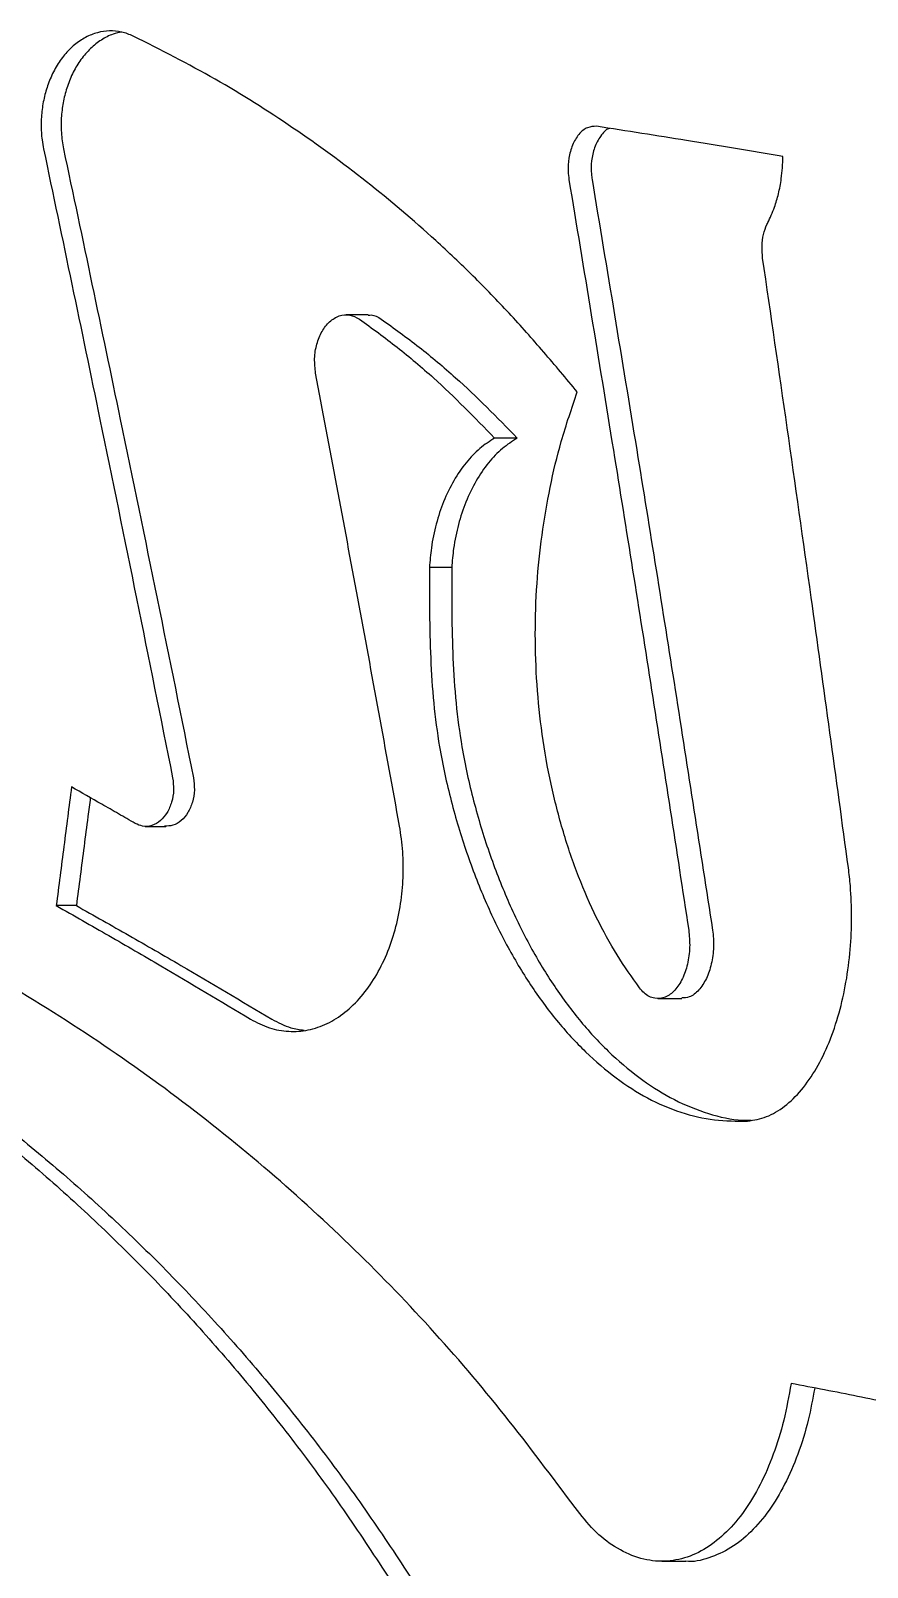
# Model space of a CAD drawing. Header units: millimetres. Extents: x 8 to 871, y 8 to 585.
# Drawn here: x 377.88 to 383.77, y 277.88 to 288.69 of the extents above; entities that cross this region are included whole.
import ezdxf

# ---------------------------------------------------------------- set-up
doc = ezdxf.new("R2010")
doc.units = ezdxf.units.MM
doc.layers.add('OUTLINE', color=7, linetype='Continuous', lineweight=25)

msp = doc.modelspace()

# ---------------------------------------------------------------- linework, layer by layer
at = {"layer": 'OUTLINE'}
for p, q in [((380.25811, 286.69446), (380.10365, 286.69446)), ((381.30745, 285.82571), (381.14782, 285.82571)), ((380.84552, 284.91429), (380.68852, 284.91429)), ((378.68745, 283.09191), (378.83374, 283.09191)), ((378.2031, 282.53401), (378.06144, 282.53401)), ((382.29695, 281.87943), (382.46499, 281.87943)), ((382.32405, 277.91745), (382.49272, 277.91745))]:
    msp.add_line(p, q, dxfattribs=at)
for points, knots in [([(378.60404, 288.65682), (378.57688, 288.66767), (378.52257, 288.68936), (378.43693, 288.69668), (378.35124, 288.68387), (378.26783, 288.65072), (378.1895, 288.59778), (378.11919, 288.52802), (378.05944, 288.44245), (378.01298, 288.34721), (377.98001, 288.24514), (377.95979, 288.14013), (377.95299, 288.03232), (377.958, 287.93844), (377.96827, 287.88279), (377.97217, 287.86166)], [0, 0, 0, 0, 0.08375113, 0.16747531, 0.25128656, 0.33509104, 0.4179017, 0.50068894, 0.580544, 0.66039697, 0.73407208, 0.80773991, 0.88137287, 0.95498491, 1, 1, 1, 1]), ([(378.52272, 288.68486), (378.50225, 288.68076), (378.45301, 288.67091), (378.37834, 288.63179), (378.30166, 288.57172), (378.23467, 288.49502), (378.17968, 288.40419), (378.13838, 288.30565), (378.11051, 288.20124), (378.0954, 288.09148), (378.09386, 287.97604), (378.10648, 287.89979), (378.11279, 287.86166)], [0, 0, 0, 0, 0.07754806, 0.18648377, 0.2937965, 0.40105085, 0.50238222, 0.60371829, 0.69835037, 0.79296713, 0.89650085, 1, 1, 1, 1]), ([(381.72978, 286.15089), (381.65135, 286.24481), (381.49452, 286.43266), (381.25087, 286.70777), (380.99753, 286.96935), (380.66658, 287.28287), (380.24901, 287.63756), (379.73078, 288.01603), (379.18527, 288.36148), (378.79797, 288.55828), (378.60404, 288.65682)], [0, 0, 0, 0, 0.08945349, 0.17889937, 0.26857418, 0.35825187, 0.51760934, 0.6773859, 0.83846565, 1, 1, 1, 1]), ([(381.86542, 288.02111), (381.84367, 288.02048), (381.80016, 288.01923), (381.73981, 287.97029), (381.6939, 287.8938), (381.66795, 287.80044), (381.66235, 287.71486), (381.66844, 287.6657), (381.67074, 287.64719)], [0, 0, 0, 0, 0.19264122, 0.38562318, 0.56827295, 0.73975692, 0.90201379, 1, 1, 1, 1]), ([(381.95852, 288.00649), (381.95637, 288.0061), (381.93236, 288.00177), (381.89239, 287.95482), (381.84934, 287.87608), (381.82758, 287.78003), (381.82582, 287.7017), (381.8316, 287.65937), (381.83326, 287.64719)], [0, 0, 0, 0, 0.024361437, 0.271135463, 0.500536189, 0.714930556, 0.917966491, 1, 1, 1, 1]), ([(383.17743, 287.80908), (383.06659, 287.82786), (382.84491, 287.86543), (382.41255, 287.93611), (382.07853, 287.988), (381.86542, 288.02111)], [0, 0, 0, 0, 0.26577735, 0.53155459, 1, 1, 1, 1]), ([(377.97217, 287.86166), (378.10511, 287.22662), (378.32604, 286.17126), (378.62777, 284.6954), (378.79654, 283.8546), (378.88093, 283.4342)], [0, 0, 0, 0, 0.43034654, 0.7151712, 1, 1, 1, 1]), ([(378.11279, 287.86166), (378.2465, 287.22696), (378.46881, 286.17178), (378.77247, 284.69593), (378.9424, 283.85477), (379.02737, 283.4342)], [0, 0, 0, 0, 0.43011117, 0.71505362, 1, 1, 1, 1]), ([(383.07123, 287.34311), (383.08773, 287.37804), (383.11708, 287.44015), (383.14753, 287.54658), (383.17106, 287.66622), (383.17508, 287.75622), (383.17743, 287.80908)], [0, 0, 0, 0, 0.2687827, 0.47806155, 0.69347223, 1, 1, 1, 1]), ([(381.67074, 287.64719), (381.77568, 287.01196), (381.97367, 285.81356), (382.25429, 284.05174), (382.42753, 282.9251), (382.51415, 282.36177)], [0, 0, 0, 0, 0.36060506, 0.68029881, 1, 1, 1, 1]), ([(381.83326, 287.64719), (381.93884, 287.0123), (382.1381, 285.81408), (382.4206, 284.05226), (382.59505, 282.92527), (382.68227, 282.36177)], [0, 0, 0, 0, 0.360408736, 0.680200415, 1, 1, 1, 1]), ([(383.0344, 287.09383), (383.03194, 287.12157), (383.02701, 287.17709), (383.03879, 287.26066), (383.05666, 287.31414), (383.06896, 287.3386), (383.07123, 287.34311)], [0, 0, 0, 0, 0.31339019, 0.62734373, 0.93123942, 1, 1, 1, 1]), ([(383.63831, 282.79889), (383.55186, 283.43409), (383.4112, 284.46759), (383.20838, 285.8992), (383.0924, 286.69562), (383.0344, 287.09383)], [0, 0, 0, 0, 0.44364274, 0.72181965, 1, 1, 1, 1]), ([(379.88769, 286.28304), (379.8837, 286.31735), (379.87571, 286.386), (379.89296, 286.4902), (379.92998, 286.58066), (379.98498, 286.65044), (380.05309, 286.69164), (380.12733, 286.70027), (380.17316, 286.67616), (380.19551, 286.66441)], [0, 0, 0, 0, 0.13802125, 0.27612596, 0.41286925, 0.55226897, 0.69922442, 0.85331447, 1, 1, 1, 1]), ([(380.19551, 286.66441), (380.28479, 286.59911), (380.46337, 286.46851), (380.78605, 286.19718), (381.00674, 285.97058), (381.14782, 285.82571)], [0, 0, 0, 0, 0.26509269, 0.53018589, 1, 1, 1, 1]), ([(380.25718, 286.69051), (380.26463, 286.6917), (380.29655, 286.6968), (380.32647, 286.67846), (380.3494, 286.66441)], [0, 0, 0, 0, 0.23348319, 1, 1, 1, 1]), ([(380.3494, 286.66441), (380.43879, 286.59944), (380.61757, 286.46949), (380.94226, 286.19835), (381.16473, 285.97134), (381.30745, 285.82571)], [0, 0, 0, 0, 0.263880893, 0.527762384, 1, 1, 1, 1]), ([(380.47849, 283.09427), (380.4299, 283.3616), (380.33271, 283.89627), (380.13689, 284.95922), (379.98713, 285.75478), (379.88769, 286.28304)], [0, 0, 0, 0, 0.25148586, 0.50297193, 1, 1, 1, 1]), ([(382.16787, 281.95467), (382.11436, 282.02971), (382.00718, 282.18001), (381.86354, 282.44434), (381.73557, 282.73416), (381.62772, 283.05021), (381.54121, 283.38677), (381.47893, 283.73489), (381.4424, 284.08952), (381.43018, 284.44512), (381.442, 284.79855), (381.47778, 285.14504), (381.53544, 285.48007), (381.61631, 285.82035), (381.69032, 286.03595), (381.72978, 286.15089)], [0, 0, 0, 0, 0.0783558, 0.15694401, 0.23527342, 0.31378065, 0.39255199, 0.47104126, 0.54632916, 0.62187059, 0.69715523, 0.77021149, 0.84350229, 0.91656748, 1, 1, 1, 1]), ([(381.14782, 285.82571), (381.11249, 285.80322), (381.04185, 285.75826), (380.94449, 285.65606), (380.85804, 285.52969), (380.7869, 285.38338), (380.73416, 285.22256), (380.70092, 285.06519), (380.69232, 284.96056), (380.68852, 284.91429)], [0, 0, 0, 0, 0.15040386, 0.30075895, 0.45156065, 0.60231439, 0.7447236, 0.88711712, 1, 1, 1, 1]), ([(381.30745, 285.82571), (381.27184, 285.80317), (381.20063, 285.7581), (381.10243, 285.65549), (381.01521, 285.52842), (380.94358, 285.38134), (380.89067, 285.21985), (380.85774, 285.06319), (380.84923, 284.9595), (380.84552, 284.91429)], [0, 0, 0, 0, 0.15112745, 0.30220464, 0.45376768, 0.60527946, 0.74763107, 0.88996302, 1, 1, 1, 1]), ([(380.68852, 284.91429), (380.68831, 284.80791), (380.6879, 284.59491), (380.69527, 284.27618), (380.71564, 283.95985), (380.76015, 283.62112), (380.8378, 283.26775), (380.94686, 282.90577), (381.07809, 282.56629), (381.22924, 282.25328), (381.39826, 281.9708), (381.5848, 281.71724), (381.78696, 281.49782), (382.00161, 281.31514), (382.22625, 281.17021), (382.45849, 281.07133), (382.69543, 281.01622), (382.85098, 281.01628), (382.92867, 281.01632)], [0, 0, 0, 0, 0.05049133, 0.10109936, 0.15151003, 0.20173148, 0.26611743, 0.33075384, 0.3952202, 0.45945874, 0.52389071, 0.58814127, 0.65511981, 0.72229819, 0.78929359, 0.859424, 0.92979222, 1, 1, 1, 1]), ([(380.84552, 284.91429), (380.84533, 284.8079), (380.84493, 284.59488), (380.8524, 284.27612), (380.87292, 283.9598), (380.91769, 283.62136), (380.99567, 283.26864), (381.10502, 282.9076), (381.23647, 282.56914), (381.38772, 282.25712), (381.5567, 281.97553), (381.74337, 281.72227), (381.94591, 281.50259), (382.16123, 281.31939), (382.38748, 281.17272), (382.62218, 281.07385), (382.81346, 281.02449), (382.92273, 281.02263), (382.95289, 281.02211)], [0, 0, 0, 0, 0.05265287, 0.10542885, 0.15799683, 0.21036546, 0.27739547, 0.34468789, 0.41180356, 0.47866804, 0.54573274, 0.61261073, 0.68265227, 0.75290168, 0.82296225, 0.89716181, 0.97161479, 1, 1, 1, 1]), ([(378.16886, 283.36956), (378.1599, 283.29983), (378.14199, 283.16037), (378.1062, 282.88186), (378.07933, 282.67307), (378.06144, 282.53401)], [0, 0, 0, 0, 0.25035838, 0.50071578, 1, 1, 1, 1]), ([(378.6174, 283.11229), (378.57821, 283.13497), (378.49983, 283.18031), (378.35064, 283.26607), (378.23984, 283.32915), (378.16886, 283.36956)], [0, 0, 0, 0, 0.26438552, 0.52876757, 1, 1, 1, 1]), ([(378.88093, 283.4342), (378.88444, 283.40544), (378.89146, 283.34792), (378.87634, 283.26081), (378.84379, 283.18555), (378.79544, 283.12782), (378.73527, 283.0939), (378.67267, 283.08756), (378.63441, 283.10468), (378.6174, 283.11229)], [0, 0, 0, 0, 0.14190343, 0.28392246, 0.42381786, 0.56605561, 0.71603491, 0.87374839, 1, 1, 1, 1]), ([(379.02737, 283.4342), (379.03089, 283.40561), (379.03794, 283.34841), (379.023, 283.26179), (378.99069, 283.18658), (378.94258, 283.12936), (378.885, 283.09395), (378.84412, 283.09415), (378.82458, 283.09425)], [0, 0, 0, 0, 0.16571802, 0.33157118, 0.49500586, 0.66172951, 0.83840606, 1, 1, 1, 1]), ([(378.30132, 283.29399), (378.29557, 283.24946), (378.28082, 283.13522), (378.24809, 282.88189), (378.22109, 282.67309), (378.2031, 282.53401)], [0, 0, 0, 0, 0.17577959, 0.4509902, 1, 1, 1, 1]), ([(379.42987, 281.73457), (379.47347, 281.71216), (379.56067, 281.66732), (379.69811, 281.64319), (379.83545, 281.65297), (379.96937, 281.69808), (380.09565, 281.77784), (380.21013, 281.88821), (380.30924, 282.02706), (380.38961, 282.18611), (380.44956, 282.36159), (380.48854, 282.54387), (380.50584, 282.73001), (380.50474, 282.91533), (380.48726, 283.03447), (380.47849, 283.09427)], [0, 0, 0, 0, 0.08070751, 0.16141459, 0.24214232, 0.32286599, 0.40312231, 0.48336092, 0.56149163, 0.63960174, 0.71373966, 0.78785975, 0.85839102, 0.92892444, 1, 1, 1, 1]), ([(382.92867, 281.01632), (382.97322, 281.02396), (383.06231, 281.03923), (383.19035, 281.11528), (383.3094, 281.23051), (383.41524, 281.38252), (383.50449, 281.56658), (383.57455, 281.77183), (383.62446, 281.99382), (383.65432, 282.22101), (383.66379, 282.45011), (383.65678, 282.64335), (383.64326, 282.7572), (383.63831, 282.79889)], [0, 0, 0, 0, 0.09977646, 0.19952178, 0.29945442, 0.39936118, 0.49579937, 0.59220966, 0.68352657, 0.77482608, 0.8621773, 0.94953243, 1, 1, 1, 1]), ([(381.71372, 278.29505), (381.55119, 278.51339), (381.22616, 278.95002), (380.69722, 279.57045), (380.13159, 280.15209), (379.52425, 280.70391), (378.87488, 281.2211), (378.18105, 281.70298), (377.57075, 282.07258), (377.06263, 282.34581), (376.8013, 282.47523), (376.67063, 282.53995)], [0, 0, 0, 0, 0.12232677, 0.24462762, 0.36790283, 0.49117597, 0.61759683, 0.744324, 0.87199427, 0.93599526, 1, 1, 1, 1]), ([(378.06144, 282.53401), (378.18544, 282.46349), (378.43344, 282.32247), (378.89289, 282.05601), (379.2203, 281.86002), (379.42987, 281.73457)], [0, 0, 0, 0, 0.26466132, 0.52932286, 1, 1, 1, 1]), ([(378.2031, 282.53401), (378.32721, 282.46385), (378.57543, 282.32355), (379.03769, 282.05709), (379.36769, 281.86074), (379.57974, 281.73457)], [0, 0, 0, 0, 0.26330917, 0.52661846, 1, 1, 1, 1]), ([(375.26733, 282.43388), (375.47263, 282.32749), (375.88316, 282.11474), (376.47539, 281.76578), (377.04447, 281.38053), (377.54915, 280.99913), (377.99305, 280.62771), (378.3822, 280.27288), (378.75727, 279.90069), (379.11976, 279.5095), (379.46867, 279.09964), (379.8047, 278.67155), (380.12539, 278.22486), (380.32775, 277.91537), (380.42894, 277.76061)], [0, 0, 0, 0, 0.09745539, 0.19488774, 0.29300235, 0.39111727, 0.46636141, 0.54160583, 0.61719205, 0.6927781, 0.76940775, 0.84603783, 0.92301425, 1, 1, 1, 1]), ([(375.39241, 282.43388), (375.59941, 282.32724), (376.01335, 282.11398), (376.61052, 281.76403), (377.18442, 281.37757), (377.69266, 280.99539), (378.13898, 280.62378), (378.52954, 280.2695), (378.90604, 279.89788), (379.26998, 279.50728), (379.62038, 279.098), (379.9579, 278.6705), (380.2801, 278.22436), (380.48348, 277.9152), (380.58518, 277.76061)], [0, 0, 0, 0, 0.09777005, 0.19551678, 0.29394853, 0.39238006, 0.46747406, 0.54256776, 0.6180002, 0.69343248, 0.7698995, 0.84636705, 0.92317875, 1, 1, 1, 1]), ([(382.51415, 282.36177), (382.51795, 282.32172), (382.52558, 282.24154), (382.50814, 282.12012), (382.47161, 282.01423), (382.4173, 281.93203), (382.34913, 281.88224), (382.27308, 281.87425), (382.21041, 281.9048), (382.17829, 281.94245), (382.16787, 281.95467)], [0, 0, 0, 0, 0.12630758, 0.25285097, 0.37694998, 0.5058149, 0.64148226, 0.7824114, 0.92937733, 1, 1, 1, 1]), ([(382.68227, 282.36177), (382.6861, 282.32195), (382.69376, 282.24223), (382.67652, 282.1215), (382.64028, 282.01568), (382.58618, 281.93438), (382.52498, 281.88498), (382.48277, 281.88428), (382.46482, 281.88398)], [0, 0, 0, 0, 0.16970165, 0.33972501, 0.50648414, 0.68021449, 0.86400116, 1, 1, 1, 1]), ([(379.57974, 281.73457), (379.62379, 281.71102), (379.69792, 281.6714), (379.77576, 281.66105), (379.80733, 281.65685)], [0, 0, 0, 0, 0.59429125, 1, 1, 1, 1]), ([(383.2347, 279.1692), (383.21891, 279.08168), (383.18731, 278.90661), (383.11258, 278.6665), (383.01956, 278.45219), (382.90836, 278.267), (382.78114, 278.11688), (382.63873, 278.0031), (382.48472, 277.93313), (382.32146, 277.90904), (382.15517, 277.93551), (381.99459, 278.01137), (381.84448, 278.12945), (381.75731, 278.23985), (381.71372, 278.29505)], [0, 0, 0, 0, 0.07991069, 0.15982829, 0.23964017, 0.31946957, 0.40164699, 0.48383794, 0.57003289, 0.65623426, 0.74498895, 0.83373528, 0.91687243, 1, 1, 1, 1]), ([(383.40096, 279.13684), (383.38702, 279.06052), (383.35714, 278.89693), (383.28504, 278.66783), (383.19212, 278.45413), (383.08087, 278.2692), (382.95355, 278.11935), (382.81072, 278.0037), (382.65561, 277.93787), (382.54783, 277.90893), (382.49275, 277.91746), (382.49272, 277.91746)], [0, 0, 0, 0, 0.10779205, 0.23104131, 0.35410293, 0.47719427, 0.6044052, 0.73163944, 0.86578189, 0.99993645, 1, 1, 1, 1]), ([(386.32591, 278.2124), (386.22798, 278.26273), (386.03203, 278.36343), (385.70232, 278.50455), (385.34653, 278.63802), (384.96801, 278.76177), (384.56911, 278.876), (384.15039, 278.98141), (383.70818, 279.07942), (383.39253, 279.13928), (383.2347, 279.1692)], [0, 0, 0, 0, 0.12759924, 0.25531421, 0.38291438, 0.51063368, 0.63276352, 0.75489349, 0.87744645, 1, 1, 1, 1])]:
    msp.add_open_spline(points, degree=3, knots=knots, dxfattribs=at)

doc.saveas('drawing.dxf')
